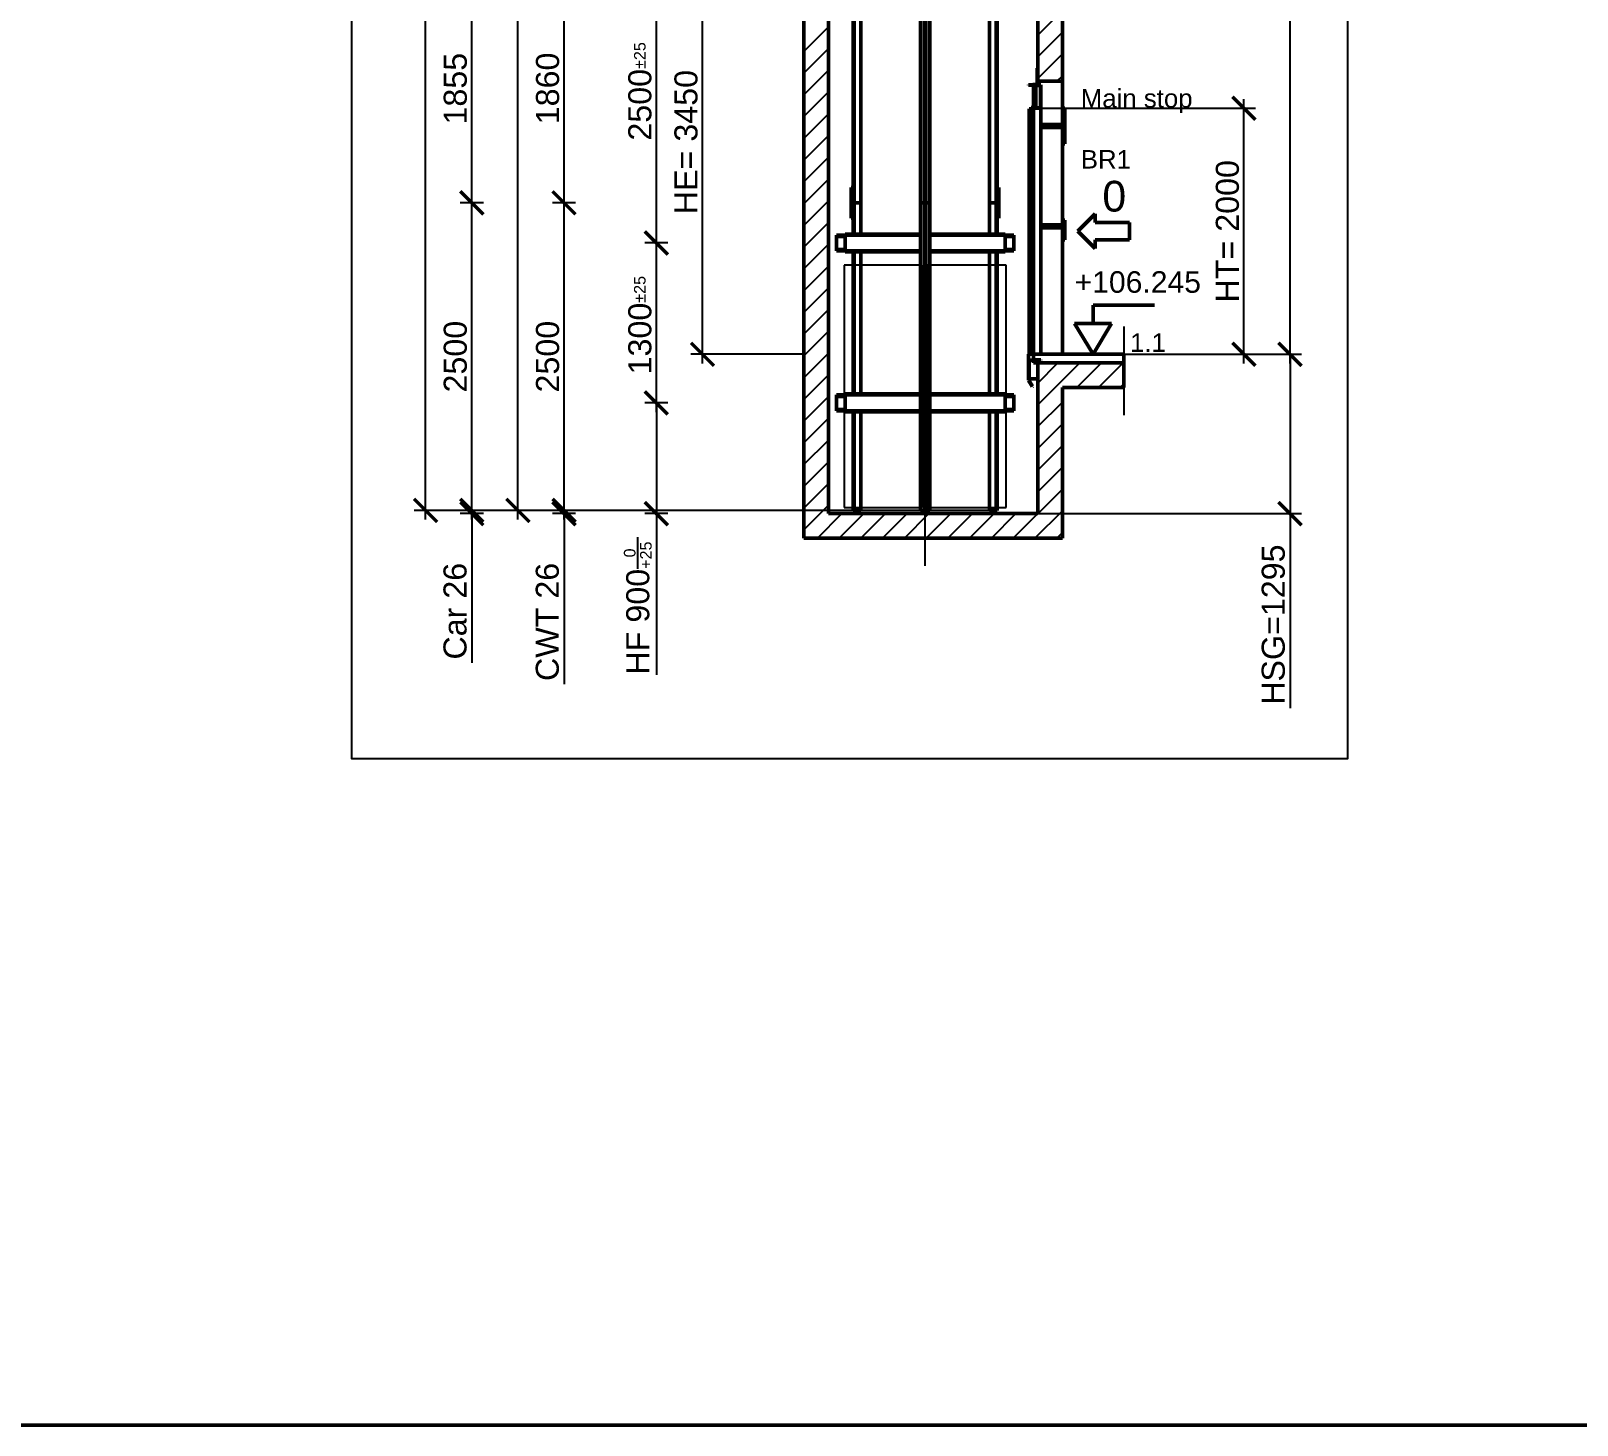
# Model space of a CAD drawing. Header units: millimetres. Extents: x -2854 to 202754, y -48725 to 27067.
# Drawn here: x 75684 to 88250, y -48725 to -37394 of the extents above; entities that cross this region are included whole.
import ezdxf

# ---------------------------------------------------------------- set-up
doc = ezdxf.new("R2010")
doc.units = ezdxf.units.MM
doc.linetypes.add('AM_ISO02W050', pattern=[7.5, 6, -1.5])
doc.linetypes.add('AM_ISO08W050', pattern=[18, 12, -1.5, 3, -1.5])
for name, color, linetype, lineweight in [('AM_0', 7, 'Continuous', 50), ('AM_5', 3, 'Continuous', 25), ('AM_8', 1, 'Continuous', 25), ('LDCar-AM_0', 7, 'Continuous', 50), ('LDCar-AM_3', 6, 'AM_ISO02W050', 25), ('LDCar-AM_4', 3, 'Continuous', 25), ('LDDoorFixingPoints-AM_0', 7, 'Continuous', 50), ('LDGuides-AM_0', 7, 'Continuous', 50), ('LDHallButton-AM_0', 7, 'Continuous', 50), ('LDRailBrackets-AM_0', 7, 'Continuous', 50), ('LDShaft-AM_0', 7, 'Continuous', 50), ('LDShaft-AM_5', 3, 'Continuous', 25), ('LDShaft-AM_7', 4, 'AM_ISO08W050', 25)]:
    doc.layers.add(name, color=color, linetype=linetype, lineweight=lineweight)
doc.layers.add('AM_VIEWS', color=1, linetype='Continuous', lineweight=25, plot=False)
doc.styles.add('LD', font='ARIALUNI.ttf')
doc.dimstyles.new('LIFT', dxfattribs={"dimtxt": 2.5, "dimasz": 2.5, "dimexe": 1.25, "dimexo": 0, "dimgap": 0.5, "dimtad": 1, "dimdec": 0, "dimzin": 1, "dimdsep": 46, "dimtxsty": 'LD', "dimblk": 'ARCHTICK', "dimcen": 0, "dimdle": 1, "dimclrd": 3, "dimclre": 3, "dimclrt": 4, "dimadec": 0, "dimazin": 0, "dimtp": 0.1, "dimtm": 0.1, "dimtfac": 0.71, "dimtdec": 0, "dimtix": 1, "dimtmove": 0, "dimatfit": 3, "dimfxl": 1, "dimtolj": 1, "dimarcsym": 0})

# ---------------------------------------------------------------- blocks, each defined once
blk = doc.blocks.new('LD_20260610085845_0000000C')
at = {"layer": 'LDShaft-AM_0'}
for p, q in [((-1900, 24391), (-1900, 0)), ((-1700, 0), (-1700, 24191)), ((0, 4675), (0, 3515)), ((200, 3515), (200, 4475)), ((0, 3515), (0, 3485)), ((0, 3515), (80, 3515)), ((80, 3515), (200, 3515)), ((200, 3162.5), (200, 3515)), ((25, 3162.5), (80, 3162.5)), ((80, 3162.5), (200, 3162.5)), ((200, 3137.5), (200, 3162.5)), ((80, 3137.5), (25, 3137.5)), ((200, 3137.5), (80, 3137.5)), ((200, 2347.5), (200, 3137.5)), ((25, 2347.5), (80, 2347.5)), ((80, 2322.5), (25, 2322.5)), ((80, 2347.5), (200, 2347.5)), ((200, 2322.5), (80, 2322.5)), ((200, 2322.5), (200, 2347.5)), ((200, 1295), (200, 2322.5)), ((80, 1225), (0, 1225)), ((0, 1225), (0, 0)), ((200, 1225), (80, 1225)), ((700, 1225), (200, 1225)), ((700, 1025), (700, 1225)), ((200, -200), (200, 1025)), ((200, 1025), (700, 1025)), ((-1900, 0), (-1900, -200)), ((0, 0), (-1700, 0)), ((-1900, -200), (0, -200)), ((0, -200), (80, -200)), ((80, -200), (200, -200))]:
    blk.add_line(p, q, dxfattribs=at)
blk = doc.blocks.new('LD_20260610085845_00000010')
at = {"layer": 'LDShaft-AM_0'}
for p, q in [((0, 0), (-35, 0)), ((-35, 0), (-35, -1)), ((0, -1), (0, 0)), ((-71, -1), (-71, -151)), ((-35, -1), (-71, -1)), ((-35, -1), (0, -1)), ((0, -151), (0, -22.5)), ((-71, -151), (0, -151))]:
    blk.add_line(p, q, dxfattribs=at)
blk = doc.blocks.new('LD_20260610085845_00000011')
at = {"layer": 'LDCar-AM_0'}
for p, q in [((-40, 2190), (-100, 2190)), ((-100, 2190), (-100, 2187)), ((-100, 2187), (-43, 2187)), ((-60, 2187), (-60, 2003)), ((-43, 2187), (-43, 2010)), ((-30, 2190), (-40, 2190)), ((-40, 2010), (-40, 2190)), ((-30, 2190), (-30, 2170)), ((0, 2190), (-30, 2190)), ((-30, 2170), (-27, 2170)), ((-27, 2170), (-27, 2187)), ((-27, 2187), (-3, 2187)), ((-3, 2187), (-3, 2003)), ((0, 2000), (0, 2190)), ((-64, 2020), (-66, 2020)), ((-66, 2020), (-66, 2000)), ((-64, 2003), (-64, 2020)), ((-66, 1995), (-95, 1995)), ((-95, 1995), (-95, 5)), ((-66, 2000), (0, 2000)), ((-66, 5), (-66, 1995)), ((-3, 2003), (-64, 2003)), ((-60, 2000), (-60, 0)), ((-43, 2010), (-40, 2010)), ((0, 0), (0, 2000)), ((-60, 0), (-100, 0)), ((-100, 0), (-100, -48)), ((-95, 5), (-66, 5)), ((-60, -44), (-60, 0)), ((-60, 0), (0, 0)), ((-100, -48), (-100, -210)), ((-97, -210), (-97, -48)), ((-97, -48), (-60, -48)), ((0, -44), (-60, -44)), ((-60, -48), (0, -48)), ((0, -48), (0, -44)), ((-97, -210), (-100, -212)), ((-100, -210), (-97, -210)), ((-100, -212), (-70, -261)), ((-67, -259), (-97, -210)), ((-70, -261), (-67, -259))]:
    blk.add_line(p, q, dxfattribs=at)
blk = doc.blocks.new('LD_20260610085845_00000013')
at = {"layer": 'LDDoorFixingPoints-AM_0'}
for p, q in [((-1, 35), (-5, 35)), ((-5, 35), (-5, -96)), ((-1, -100), (-1, 35)), ((-5, -96), (-41, -96)), ((-41, -96), (-41, -100)), ((-41, -100), (-1, -100))]:
    blk.add_line(p, q, dxfattribs=at)
blk = doc.blocks.new('LD_20260610085845_00000014')
at = {"layer": 'LDHallButton-AM_0'}
for p, q in [((5, 155), (0, 155)), ((0, 155), (0, 5)), ((18, 160), (5, 160)), ((5, 160), (5, 0)), ((5, 5), (5, 155)), ((21, 160), (18, 160)), ((21, 105), (21, 160)), ((0, 5), (5, 5)), ((5, 0), (18, 0)), ((18, 0), (20, 0)), ((20, 105), (21, 105)), ((20, 0), (20, 105)), ((21, 89.5), (20, 89.5)), ((20, 89.5), (20, 56.5)), ((20, 56.5), (21, 56.5)), ((21, 56.5), (21, 89.5))]:
    blk.add_line(p, q, dxfattribs=at)
blk = doc.blocks.new('LD_20260610085845_00000015')
at = {"layer": 'LDHallButton-AM_0'}
for p, q in [((5, 285), (0, 285)), ((0, 285), (0, 5)), ((18, 290), (5, 290)), ((5, 290), (5, 0)), ((5, 5), (5, 285)), ((21, 290), (18, 290)), ((21, 0), (21, 290)), ((0, 5), (5, 5)), ((5, 0), (18, 0)), ((18, 0), (21, 0))]:
    blk.add_line(p, q, dxfattribs=at)
blk = doc.blocks.new('LD_20260610085845_00000016')
at = {"layer": 'LDShaft-AM_0'}
for p, q in [((0, 0), (-35, 0)), ((-35, 0), (-35, -70)), ((80, 0), (0, 0)), ((200, 0), (80, 0)), ((700, 0), (200, 0)), ((700, -70), (700, 0)), ((-35, -70), (0, -70)), ((0, -70), (80, -70)), ((80, -70), (200, -70)), ((200, -70), (700, -70))]:
    blk.add_line(p, q, dxfattribs=at)
blk = doc.blocks.new('LD_ENTRY_R')
for p, q in [((0, 0), (141, 141)), ((141, 70), (141, 141)), ((0, 0), (141, -141)), ((141, 70), (422, 70)), ((422, -70), (422, 70)), ((141, -70), (422, -70)), ((141, -70), (141, -141))]:
    blk.add_line(p, q)
blk = doc.blocks.new('LD_20260610085845_00000018')
at = {"layer": 'LDCar-AM_0'}
blk.add_blockref('LD_ENTRY_R', (0, 0), dxfattribs=at)
at = {"layer": 'LDCar-AM_0', "style": 'LD'}
blk.add_text('0', height=250, dxfattribs=at).set_placement((200, 160))
blk = doc.blocks.new('LD_ENTRY_FLOOR_R')
for p, q in [((0, 0), (-150, 250)), ((150, 250), (0, 0))]:
    blk.add_line(p, q)
at = {"layer": 'AM_0'}
for p, q in [((0, 398), (500, 398)), ((0, 250), (0, 398)), ((-150, 250), (150, 250))]:
    blk.add_line(p, q, dxfattribs=at)
blk = doc.blocks.new('LD_20260610085845_00000019')
at = {"layer": 'LDCar-AM_0'}
blk.add_blockref('LD_ENTRY_FLOOR_R', (0, 0), dxfattribs=at)
at = {"layer": 'LDCar-AM_0', "style": 'LD'}
blk.add_text('+106.245', height=175, dxfattribs=at).set_placement((-150, 500))
blk = doc.blocks.new('LD_20260610085845_0000005D')
at = {"layer": 'AM_0'}
for p, q in [((-725, 1), (-743, 1)), ((-743, 1), (-743, 0)), ((-725, 0), (-725, 1)), ((-725, 1), (-725, 0)), ((-707, 1), (-725, 1)), ((-707, 0), (-707, 1)), ((-100, 1), (-118, 1)), ((-118, 1), (-118, 0)), ((-100, 0), (-100, 1)), ((-100, 1), (-100, 0)), ((-82, 1), (-100, 1)), ((-82, 0), (-82, 1))]:
    blk.add_line(p, q, dxfattribs=at)
blk = doc.blocks.new('LD_20260610085845_00000061')
at = {"layer": 'LDShaft-AM_7'}
blk.add_line((0, -20061), (0, 4980), dxfattribs=at)
blk = doc.blocks.new('LD_20260610085845_0000006B')
at = {"layer": 'LDGuides-AM_0'}
for p, q in [((-5, 1250), (-37.5, 1250)), ((-37.5, 1250), (-37.5, -1250)), ((5, 1250), (-5, 1250)), ((-5, 1250), (-5, -1250)), ((-5, -1250), (-5, 1250)), ((5, -1250), (5, 1250)), ((37.5, 1250), (5, 1250)), ((5, 1250), (5, -1250)), ((37.5, -1250), (37.5, 1250)), ((-37.5, -1250), (-5, -1250)), ((-5, -1250), (5, -1250)), ((5, -1250), (37.5, -1250))]:
    blk.add_line(p, q, dxfattribs=at)
blk = doc.blocks.new('LD_20260610085845_00000078')
at = {"layer": 'LDGuides-AM_0'}
for p, q in [((-5, 927.5), (-37.5, 927.5)), ((-37.5, 927.5), (-37.5, -927.5)), ((5, 927.5), (-5, 927.5)), ((-5, 927.5), (-5, -927.5)), ((-5, -927.5), (-5, 927.5)), ((5, -927.5), (5, 927.5)), ((37.5, 927.5), (5, 927.5)), ((5, 927.5), (5, -927.5)), ((37.5, -927.5), (37.5, 927.5)), ((-37.5, -927.5), (-5, -927.5)), ((-5, -927.5), (5, -927.5)), ((5, -927.5), (37.5, -927.5))]:
    blk.add_line(p, q, dxfattribs=at)
blk = doc.blocks.new('LD_20260610085845_0000007E')
at = {"layer": 'LDGuides-AM_0'}
for p, q in [((-24, 1250), (-31, 1250)), ((-31, 1250), (-31, 996.5)), ((31, 1250), (-24, 1250)), ((-24, 1250), (-24, 996.5)), ((-24, 996.5), (-24, 1250)), ((31, 996.5), (31, 1250)), ((-31, 851.5), (-31, -303.5)), ((-24, 851.5), (-24, -303.5)), ((-24, -303.5), (-24, 851.5)), ((31, -303.5), (31, 851.5)), ((-31, -448.5), (-31, -1250)), ((-24, -448.5), (-24, -1250)), ((-24, -1250), (-24, -448.5)), ((31, -1250), (31, -448.5)), ((-31, -1250), (-24, -1250)), ((-24, -1250), (31, -1250))]:
    blk.add_line(p, q, dxfattribs=at)
blk = doc.blocks.new('LD_20260610085845_0000007F')
at = {"layer": 'AM_0'}
for p, q in [((0, 125), (-15, 125)), ((-15, 125), (-15, -125)), ((0, -125), (0, 125)), ((-15, -125), (0, -125))]:
    blk.add_line(p, q, dxfattribs=at)
blk = doc.blocks.new('LD_20260610085845_00000080')
at = {"layer": 'LDGuides-AM_0'}
for p, q in [((-24, 930), (-31, 930)), ((-31, 930), (-31, -930)), ((-24, -930), (-24, 930)), ((31, 930), (-24, 930)), ((-24, 930), (-24, -930)), ((31, -930), (31, 930)), ((-31, -930), (-24, -930)), ((-24, -930), (31, -930))]:
    blk.add_line(p, q, dxfattribs=at)
blk = doc.blocks.new('LD_20260610085845_00000092')
at = {"layer": 'LDGuides-AM_0'}
for p, q in [((24, 1250), (-31, 1250)), ((-31, 1250), (-31, 996.5)), ((24, 996.5), (24, 1250)), ((31, 1250), (24, 1250)), ((24, 1250), (24, 996.5)), ((31, 996.5), (31, 1250)), ((-31, 851.5), (-31, -303.5)), ((24, -303.5), (24, 851.5)), ((24, 851.5), (24, -303.5)), ((31, -303.5), (31, 851.5)), ((-31, -448.5), (-31, -1250)), ((24, -1250), (24, -448.5)), ((24, -448.5), (24, -1250)), ((31, -1250), (31, -448.5)), ((-31, -1250), (24, -1250)), ((24, -1250), (31, -1250))]:
    blk.add_line(p, q, dxfattribs=at)
blk = doc.blocks.new('LD_20260610085845_00000093')
at = {"layer": 'AM_0'}
for p, q in [((15, 125), (0, 125)), ((0, 125), (0, -125)), ((15, -125), (15, 125)), ((0, -125), (15, -125))]:
    blk.add_line(p, q, dxfattribs=at)
blk = doc.blocks.new('LD_20260610085845_0000009F')
at = {"layer": 'LDGuides-AM_0'}
for p, q in [((24, 930), (-31, 930)), ((-31, 930), (-31, -930)), ((31, 930), (24, 930)), ((24, 930), (24, -930)), ((24, -930), (24, 930)), ((31, -930), (31, 930)), ((-31, -930), (24, -930)), ((24, -930), (31, -930))]:
    blk.add_line(p, q, dxfattribs=at)
blk = doc.blocks.new('LD_20260610085845_000000AA')
at = {"layer": 'LDRailBrackets-AM_0'}
for p, q in [((-650, 64.5), (-720, 64.5)), ((-720, 64.5), (-720, 56.5)), ((-709, 56.5), (-720, 56.5)), ((-720, 56.5), (-720, 52.5)), ((-720, 52.5), (-709, 52.5)), ((-720, 52.5), (-720, -52.5)), ((-650, 56.5), (-709, 56.5)), ((-709, 56.5), (-709, 52.5)), ((-709, 52.5), (-709, 56.5)), ((-709, 52.5), (-650, 52.5)), ((-650, 72.5), (-650, 64.5)), ((-37.5, 72.5), (-650, 72.5)), ((-650, 64.5), (-650, -64.5)), ((-37.5, 64.5), (-650, 64.5)), ((650, 72.5), (37.5, 72.5)), ((650, 64.5), (37.5, 64.5)), ((650, 64.5), (650, 72.5)), ((650, -64.5), (650, 64.5)), ((720, 64.5), (650, 64.5)), ((709, 56.5), (650, 56.5)), ((650, 52.5), (709, 52.5)), ((709, 52.5), (709, 56.5)), ((709, 56.5), (709, 52.5)), ((720, 56.5), (709, 56.5)), ((709, 52.5), (720, 52.5)), ((720, 56.5), (720, 64.5)), ((720, 52.5), (720, 56.5)), ((720, -52.5), (720, 52.5)), ((-709, -52.5), (-720, -52.5)), ((-720, -52.5), (-720, -56.5)), ((-720, -56.5), (-720, -64.5)), ((-720, -56.5), (-709, -56.5)), ((-720, -64.5), (-650, -64.5)), ((-650, -52.5), (-709, -52.5)), ((-709, -52.5), (-709, -56.5)), ((-709, -56.5), (-709, -52.5)), ((-709, -56.5), (-650, -56.5)), ((-650, -64.5), (-37.5, -64.5)), ((-650, -64.5), (-650, -72.5)), ((-650, -72.5), (-37.5, -72.5)), ((37.5, -64.5), (650, -64.5)), ((37.5, -72.5), (650, -72.5)), ((709, -52.5), (650, -52.5)), ((650, -56.5), (709, -56.5)), ((650, -64.5), (720, -64.5)), ((650, -72.5), (650, -64.5)), ((709, -56.5), (709, -52.5)), ((709, -52.5), (709, -56.5)), ((720, -52.5), (709, -52.5)), ((709, -56.5), (720, -56.5)), ((720, -56.5), (720, -52.5)), ((720, -64.5), (720, -56.5))]:
    blk.add_line(p, q, dxfattribs=at)
blk = doc.blocks.new('LD_20260610085845_000000B1')
at = {"layer": 'LDRailBrackets-AM_0'}
for p, q in [((-650, 64.5), (-720, 64.5)), ((-720, 64.5), (-720, 56.5)), ((-709, 56.5), (-720, 56.5)), ((-720, 56.5), (-720, 52.5)), ((-720, 52.5), (-720, -52.5)), ((-720, 52.5), (-709, 52.5)), ((-709, 52.5), (-709, 56.5)), ((-650, 56.5), (-709, 56.5)), ((-709, 56.5), (-709, 52.5)), ((-709, 52.5), (-650, 52.5)), ((-650, 72.5), (-650, 64.5)), ((-37.5, 72.5), (-650, 72.5)), ((-650, 64.5), (-650, -64.5)), ((-37.5, 64.5), (-650, 64.5)), ((650, 72.5), (37.5, 72.5)), ((650, 64.5), (37.5, 64.5)), ((650, 64.5), (650, 72.5)), ((650, -64.5), (650, 64.5)), ((720, 64.5), (650, 64.5)), ((709, 56.5), (650, 56.5)), ((650, 52.5), (709, 52.5)), ((709, 52.5), (709, 56.5)), ((709, 56.5), (709, 52.5)), ((720, 56.5), (709, 56.5)), ((709, 52.5), (720, 52.5)), ((720, 56.5), (720, 64.5)), ((720, 52.5), (720, 56.5)), ((720, -52.5), (720, 52.5)), ((-709, -52.5), (-720, -52.5)), ((-720, -52.5), (-720, -56.5)), ((-720, -56.5), (-709, -56.5)), ((-720, -56.5), (-720, -64.5)), ((-720, -64.5), (-650, -64.5)), ((-650, -52.5), (-709, -52.5)), ((-709, -52.5), (-709, -56.5)), ((-709, -56.5), (-709, -52.5)), ((-709, -56.5), (-650, -56.5)), ((-650, -64.5), (-37.5, -64.5)), ((-650, -64.5), (-650, -72.5)), ((-650, -72.5), (-37.5, -72.5)), ((37.5, -64.5), (650, -64.5)), ((37.5, -72.5), (650, -72.5)), ((709, -52.5), (650, -52.5)), ((650, -56.5), (709, -56.5)), ((650, -64.5), (720, -64.5)), ((650, -72.5), (650, -64.5)), ((709, -56.5), (709, -52.5)), ((709, -52.5), (709, -56.5)), ((720, -52.5), (709, -52.5)), ((709, -56.5), (720, -56.5)), ((720, -56.5), (720, -52.5)), ((720, -64.5), (720, -56.5))]:
    blk.add_line(p, q, dxfattribs=at)
blk = doc.blocks.new('LD_20260610085845_000000B2')
at = {"layer": 'LDCar-AM_3'}
for p, q in [((-23, 2020), (-658, 2020)), ((-658, 2020), (-658, 50)), ((-23, 50), (-23, 2020)), ((658, 2020), (23, 2020)), ((23, 2020), (23, 50)), ((658, 50), (658, 2020)), ((-658, 50), (-23, 50)), ((23, 50), (658, 50))]:
    blk.add_line(p, q, dxfattribs=at)
blk = doc.blocks.new('LD_20260610085845_000000B8')
at = {"layer": 'AM_8'}
for p, q in [((0, 3889), (200, 4089)), ((-1900, 3757), (-1700, 3957)), ((0, 3712), (200, 3912)), ((-1900, 3580), (-1700, 3780)), ((0, 3536), (200, 3736)), ((-1900, 3403), (-1700, 3603)), ((156, 3515), (200, 3559)), ((-1900, 3227), (-1700, 3427)), ((-1900, 3050), (-1700, 3250)), ((-1900, 2873), (-1700, 3073)), ((-1900, 2696), (-1700, 2896)), ((-1900, 2519), (-1700, 2719)), ((-1900, 2343), (-1700, 2543)), ((-1900, 2166), (-1700, 2366)), ((-1900, 1989), (-1700, 2189)), ((-1900, 1812), (-1700, 2012)), ((-1900, 1636), (-1700, 1836)), ((-1900, 1459), (-1700, 1659)), ((-1900, 1282), (-1700, 1482)), ((-1900, 1105), (-1700, 1305)), ((0, 884), (341, 1225)), ((0, 1061), (164, 1225)), ((318, 1025), (518, 1225)), ((495, 1025), (695, 1225)), ((-1900, 928), (-1700, 1128)), ((671, 1025), (700, 1054)), ((-1900, 752), (-1700, 952)), ((0, 707), (200, 907)), ((-1900, 575), (-1700, 775)), ((0, 530), (200, 730)), ((-1900, 398), (-1700, 598)), ((0, 354), (200, 554)), ((-1900, 221), (-1700, 421)), ((0, 177), (200, 377)), ((-1900, 45), (-1700, 245)), ((-200, -200), (200, 200)), ((-1900, -132), (-1700, 68)), ((-23, -200), (200, 23)), ((-1791, -200), (-1591, 0)), ((-1614, -200), (-1414, 0)), ((-1437, -200), (-1237, 0)), ((-1261, -200), (-1061, 0)), ((-1084, -200), (-884, 0)), ((-907, -200), (-707, 0)), ((-730, -200), (-530, 0)), ((-554, -200), (-354, 0)), ((-377, -200), (-177, 0)), ((154, -200), (200, -154))]:
    blk.add_line(p, q, dxfattribs=at)
blk = doc.blocks.new('_ArchTick')
at = {"color": 0, "linetype": 'ByBlock', "const_width": 0.15}
blk.add_lwpolyline([(-0.5, -0.5), (0.5, 0.5)], dxfattribs=at)
blk = doc.blocks.new('*D2469')
at = {"layer": 'Defpoints', "color": 0, "transparency": 16777216}
for p in [(81142, -36572), (81967, -36572), (81967, -40022)]:
    blk.add_point(p, dxfattribs=at)
at = {"layer": 'LDShaft-AM_5', "color": 3, "lineweight": -2, "transparency": 16777216}
for p, q in [((81142, -40097), (81142, -36497)), ((81967, -36572), (81048, -36572)), ((81967, -40022), (81048, -40022))]:
    blk.add_line(p, q, dxfattribs=at)
at = {"layer": 'LDShaft-AM_5', "color": 3, "lineweight": -2, "transparency": 16777216, "xscale": 187.5, "yscale": 187.5, "zscale": 187.5}
for p, rotation in [((81142, -36572), 90), ((81142, -40022), 270)]:
    blk.add_blockref('_ArchTick', p, dxfattribs=dict(at, rotation=rotation))
at = {"layer": 'LDShaft-AM_5', "color": 4, "transparency": 16777216, "insert": (81009, -38297), "char_height": 187.5, "attachment_point": 5, "rotation": 90, "style": 'LD'}
blk.add_mtext('\\A1;HE= 3450', dxfattribs=at)
blk = doc.blocks.new('*D2384')
at = {"layer": 'Defpoints', "color": 0, "transparency": 16777216}
for p in [(80767, -36617), (80861, -36617), (80861, -39117)]:
    blk.add_point(p, dxfattribs=at)
at = {"layer": 'LDShaft-AM_5', "color": 3, "lineweight": -2, "transparency": 16777216}
for p, q in [((80767, -39192), (80767, -36542)), ((80861, -36617), (80673, -36617)), ((80861, -39117), (80673, -39117))]:
    blk.add_line(p, q, dxfattribs=at)
at = {"layer": 'LDShaft-AM_5', "color": 3, "lineweight": -2, "transparency": 16777216, "xscale": 187.5, "yscale": 187.5, "zscale": 187.5}
for p, rotation in [((80767, -36617), 90), ((80767, -39117), 270)]:
    blk.add_blockref('_ArchTick', p, dxfattribs=dict(at, rotation=rotation))
at = {"layer": 'LDShaft-AM_5', "color": 4, "transparency": 16777216, "insert": (80634, -37867), "char_height": 187.5, "attachment_point": 5, "rotation": 90, "style": 'LD'}
blk.add_mtext('\\A1;2500\\H0.5x;\\S±25 ', dxfattribs=at)
blk = doc.blocks.new('*D2385')
at = {"layer": 'Defpoints', "color": 0, "transparency": 16777216}
for p in [(80767, -40417), (80861, -40417), (80861, -41317)]:
    blk.add_point(p, dxfattribs=at)
at = {"layer": 'LDShaft-AM_5', "color": 3, "lineweight": -2, "transparency": 16777216}
for p, q in [((80861, -40417), (80673, -40417)), ((80767, -40417), (80767, -41392)), ((80861, -41317), (80673, -41317)), ((80767, -41317), (80767, -42627))]:
    blk.add_line(p, q, dxfattribs=at)
at = {"layer": 'LDShaft-AM_5', "color": 3, "lineweight": -2, "transparency": 16777216, "xscale": 187.5, "yscale": 187.5, "zscale": 187.5}
for p, rotation in [((80767, -40417), 90), ((80767, -41317), 270)]:
    blk.add_blockref('_ArchTick', p, dxfattribs=dict(at, rotation=rotation))
at = {"layer": 'LDShaft-AM_5', "color": 4, "transparency": 16777216, "insert": (80616, -42066), "char_height": 187.5, "attachment_point": 5, "rotation": 90, "style": 'LD'}
blk.add_mtext('\\A1;HF 900\\H0.5x;\\S0/+25 ', dxfattribs=at)
blk = doc.blocks.new('*D2388')
at = {"layer": 'Defpoints', "color": 0, "transparency": 16777216}
for p in [(80767, -39117), (80861, -39117), (80861, -40417)]:
    blk.add_point(p, dxfattribs=at)
at = {"layer": 'LDShaft-AM_5', "color": 3, "lineweight": -2, "transparency": 16777216}
for p, q in [((80767, -40492), (80767, -39042)), ((80861, -39117), (80673, -39117)), ((80861, -40417), (80673, -40417))]:
    blk.add_line(p, q, dxfattribs=at)
at = {"layer": 'LDShaft-AM_5', "color": 3, "lineweight": -2, "transparency": 16777216, "xscale": 187.5, "yscale": 187.5, "zscale": 187.5}
for p, rotation in [((80767, -39117), 90), ((80767, -40417), 270)]:
    blk.add_blockref('_ArchTick', p, dxfattribs=dict(at, rotation=rotation))
at = {"layer": 'LDShaft-AM_5', "color": 4, "transparency": 16777216, "insert": (80634, -39767), "char_height": 187.5, "attachment_point": 5, "rotation": 90, "style": 'LD'}
blk.add_mtext('\\A1;1300\\H0.5x;\\S±25 ', dxfattribs=at)
blk = doc.blocks.new('*D2390')
at = {"layer": 'Defpoints', "color": 0, "transparency": 16777216}
for p in [(79267, -36936), (79361, -36936), (79361, -38791)]:
    blk.add_point(p, dxfattribs=at)
at = {"layer": 'LDShaft-AM_5', "color": 3, "lineweight": -2, "transparency": 16777216}
for p, q in [((79361, -36936), (79173, -36936)), ((79267, -38866), (79267, -36861)), ((79361, -38791), (79173, -38791))]:
    blk.add_line(p, q, dxfattribs=at)
at = {"layer": 'LDShaft-AM_5', "color": 3, "lineweight": -2, "transparency": 16777216, "xscale": 187.5, "yscale": 187.5, "zscale": 187.5}
for p, rotation in [((79267, -36936), 90), ((79267, -38791), 270)]:
    blk.add_blockref('_ArchTick', p, dxfattribs=dict(at, rotation=rotation))
at = {"layer": 'LDShaft-AM_5', "color": 4, "transparency": 16777216, "insert": (79134, -37863), "char_height": 187.5, "attachment_point": 5, "rotation": 90, "style": 'LD'}
blk.add_mtext('\\A1;1855', dxfattribs=at)
blk = doc.blocks.new('*D2391')
at = {"layer": 'Defpoints', "color": 0, "transparency": 16777216}
for p in [(79267, -38791), (79361, -38791), (79361, -41291)]:
    blk.add_point(p, dxfattribs=at)
at = {"layer": 'LDShaft-AM_5', "color": 3, "lineweight": -2, "transparency": 16777216}
for p, q in [((79361, -38791), (79173, -38791)), ((79267, -41366), (79267, -38716)), ((79361, -41291), (79173, -41291))]:
    blk.add_line(p, q, dxfattribs=at)
at = {"layer": 'LDShaft-AM_5', "color": 3, "lineweight": -2, "transparency": 16777216, "xscale": 187.5, "yscale": 187.5, "zscale": 187.5}
for p, rotation in [((79267, -38791), 90), ((79267, -41291), 270)]:
    blk.add_blockref('_ArchTick', p, dxfattribs=dict(at, rotation=rotation))
at = {"layer": 'LDShaft-AM_5', "color": 4, "transparency": 16777216, "insert": (79134, -40041), "char_height": 187.5, "attachment_point": 5, "rotation": 90, "style": 'LD'}
blk.add_mtext('\\A1;2500', dxfattribs=at)
blk = doc.blocks.new('*D2393')
at = {"layer": 'AM_5', "color": 3, "lineweight": -2, "transparency": 16777216}
for p, q in [((78892, -41366), (78892, -18295)), ((82952, -18370), (78798, -18370)), ((82952, -41291), (78798, -41291))]:
    blk.add_line(p, q, dxfattribs=at)
at = {"layer": 'Defpoints', "color": 0, "transparency": 16777216}
for p in [(78892, -18370), (82952, -18370), (82952, -41291)]:
    blk.add_point(p, dxfattribs=at)
at = {"layer": 'AM_5', "color": 3, "lineweight": -2, "transparency": 16777216, "xscale": 187.5, "yscale": 187.5, "zscale": 187.5}
for p, rotation in [((78892, -18370), 90), ((78892, -41291), 270)]:
    blk.add_blockref('_ArchTick', p, dxfattribs=dict(at, rotation=rotation))
at = {"layer": 'AM_5', "color": 4, "transparency": 16777216, "insert": (78731, -29830), "char_height": 187.5, "attachment_point": 5, "rotation": 90, "style": 'LD'}
blk.add_mtext('\\A1;Car Guide rail track length (T75-3/B 75/62/10) = 22921', dxfattribs=at)
blk = doc.blocks.new('*D2397')
at = {"layer": 'Defpoints', "color": 0, "transparency": 16777216}
for p in [(79267, -41291), (79361, -41291), (79361, -41317)]:
    blk.add_point(p, dxfattribs=at)
at = {"layer": 'LDShaft-AM_5', "color": 3, "lineweight": -2, "transparency": 16777216}
for p, q in [((79267, -41291), (79267, -41103)), ((79361, -41291), (79173, -41291)), ((79361, -41317), (79173, -41317)), ((79267, -41291), (79267, -41317)), ((79267, -41317), (79267, -42529))]:
    blk.add_line(p, q, dxfattribs=at)
at = {"layer": 'LDShaft-AM_5', "color": 3, "lineweight": -2, "transparency": 16777216, "xscale": 187.5, "yscale": 187.5, "zscale": 187.5}
for p, rotation in [((79267, -41291), 270), ((79267, -41317), 90)]:
    blk.add_blockref('_ArchTick', p, dxfattribs=dict(at, rotation=rotation))
at = {"layer": 'LDShaft-AM_5', "color": 4, "transparency": 16777216, "insert": (79132, -42110), "char_height": 187.5, "attachment_point": 5, "rotation": 90, "style": 'LD'}
blk.add_mtext('\\A1;Car 26', dxfattribs=at)
blk = doc.blocks.new('_NONE')
blk = doc.blocks.new('*D2398')
at = {"layer": 'Defpoints', "color": 0, "transparency": 16777216}
for p in [(83892, -38022), (85542, -38022), (83892, -40022)]:
    blk.add_point(p, dxfattribs=at)
at = {"layer": 'LDShaft-AM_5', "color": 3, "lineweight": -2, "transparency": 16777216}
for p, q in [((85542, -40097), (85542, -37947)), ((83892, -38022), (85636, -38022)), ((83892, -40022), (85636, -40022))]:
    blk.add_line(p, q, dxfattribs=at)
at = {"layer": 'LDShaft-AM_5', "color": 3, "lineweight": -2, "transparency": 16777216, "xscale": 187.5, "yscale": 187.5, "zscale": 187.5}
for p, rotation in [((85542, -38022), 90), ((85542, -40022), 270)]:
    blk.add_blockref('_ArchTick', p, dxfattribs=dict(at, rotation=rotation))
at = {"layer": 'LDShaft-AM_5', "color": 4, "transparency": 16777216, "insert": (85409, -39022), "char_height": 187.5, "attachment_point": 5, "rotation": 90, "style": 'LD'}
blk.add_mtext('\\A1;HT= 2000', dxfattribs=at)
blk = doc.blocks.new('*D2408')
at = {"layer": 'Defpoints', "color": 0, "transparency": 16777216}
for p in [(80017, -38791), (80111, -38791), (80111, -41291)]:
    blk.add_point(p, dxfattribs=at)
at = {"layer": 'LDShaft-AM_5', "color": 3, "lineweight": -2, "transparency": 16777216}
for p, q in [((80111, -38791), (79923, -38791)), ((80017, -41366), (80017, -38716)), ((80111, -41291), (79923, -41291))]:
    blk.add_line(p, q, dxfattribs=at)
at = {"layer": 'LDShaft-AM_5', "color": 3, "lineweight": -2, "transparency": 16777216, "xscale": 187.5, "yscale": 187.5, "zscale": 187.5}
for p, rotation in [((80017, -38791), 90), ((80017, -41291), 270)]:
    blk.add_blockref('_ArchTick', p, dxfattribs=dict(at, rotation=rotation))
at = {"layer": 'LDShaft-AM_5', "color": 4, "transparency": 16777216, "insert": (79884, -40041), "char_height": 187.5, "attachment_point": 5, "rotation": 90, "style": 'LD'}
blk.add_mtext('\\A1;2500', dxfattribs=at)
blk = doc.blocks.new('*D2411')
at = {"layer": 'AM_5', "color": 3, "lineweight": -2, "transparency": 16777216}
for p, q in [((83506, -18561), (79548, -18561)), ((79642, -41366), (79642, -18486)), ((83506, -41291), (79548, -41291))]:
    blk.add_line(p, q, dxfattribs=at)
at = {"layer": 'Defpoints', "color": 0, "transparency": 16777216}
for p in [(79642, -18561), (83506, -18561), (83506, -41291)]:
    blk.add_point(p, dxfattribs=at)
at = {"layer": 'AM_5', "color": 3, "lineweight": -2, "transparency": 16777216, "xscale": 187.5, "yscale": 187.5, "zscale": 187.5}
for p, rotation in [((79642, -18561), 90), ((79642, -41291), 270)]:
    blk.add_blockref('_ArchTick', p, dxfattribs=dict(at, rotation=rotation))
at = {"layer": 'AM_5', "color": 4, "transparency": 16777216, "insert": (79481, -29926), "char_height": 187.5, "attachment_point": 5, "rotation": 90, "style": 'LD'}
blk.add_mtext('\\A1;Counterweight Guide rail track length (T75-3/B 75/62/10) = 22730', dxfattribs=at)
blk = doc.blocks.new('*D2416')
at = {"layer": 'Defpoints', "color": 0, "transparency": 16777216}
for p in [(80017, -36931), (80111, -36931), (80111, -38791)]:
    blk.add_point(p, dxfattribs=at)
at = {"layer": 'LDShaft-AM_5', "color": 3, "lineweight": -2, "transparency": 16777216}
for p, q in [((80111, -36931), (79923, -36931)), ((80017, -38866), (80017, -36856)), ((80111, -38791), (79923, -38791))]:
    blk.add_line(p, q, dxfattribs=at)
at = {"layer": 'LDShaft-AM_5', "color": 3, "lineweight": -2, "transparency": 16777216, "xscale": 187.5, "yscale": 187.5, "zscale": 187.5}
for p, rotation in [((80017, -36931), 90), ((80017, -38791), 270)]:
    blk.add_blockref('_ArchTick', p, dxfattribs=dict(at, rotation=rotation))
at = {"layer": 'LDShaft-AM_5', "color": 4, "transparency": 16777216, "insert": (79884, -37861), "char_height": 187.5, "attachment_point": 5, "rotation": 90, "style": 'LD'}
blk.add_mtext('\\A1;1860', dxfattribs=at)
blk = doc.blocks.new('*D2419')
at = {"layer": 'AM_5', "color": 3, "lineweight": -2, "transparency": 16777216}
for p, q in [((83867, -21947), (86011, -21947)), ((85917, -40097), (85917, -21872)), ((83867, -40022), (86011, -40022))]:
    blk.add_line(p, q, dxfattribs=at)
at = {"layer": 'Defpoints', "color": 0, "transparency": 16777216}
for p in [(83867, -21947), (85917, -21947), (83867, -40022)]:
    blk.add_point(p, dxfattribs=at)
at = {"layer": 'AM_5', "color": 3, "lineweight": -2, "transparency": 16777216, "xscale": 187.5, "yscale": 187.5, "zscale": 187.5}
for p, rotation in [((85917, -21947), 90), ((85917, -40022), 270)]:
    blk.add_blockref('_ArchTick', p, dxfattribs=dict(at, rotation=rotation))
at = {"layer": 'AM_5', "color": 4, "transparency": 16777216, "insert": (85777, -30984), "char_height": 187.5, "attachment_point": 5, "rotation": 90, "style": 'LD'}
blk.add_mtext('\\A1;HQ= 18075', dxfattribs=at)
blk = doc.blocks.new('*D2420')
at = {"layer": 'AM_5', "color": 3, "lineweight": -2, "transparency": 16777216}
for p, q in [((83867, -40022), (86011, -40022)), ((85917, -40022), (85917, -41392)), ((83867, -41317), (86011, -41317)), ((85917, -41317), (85917, -42898))]:
    blk.add_line(p, q, dxfattribs=at)
at = {"layer": 'Defpoints', "color": 0, "transparency": 16777216}
for p in [(83867, -40022), (85917, -40022), (83867, -41317)]:
    blk.add_point(p, dxfattribs=at)
at = {"layer": 'AM_5', "color": 3, "lineweight": -2, "transparency": 16777216, "xscale": 187.5, "yscale": 187.5, "zscale": 187.5}
for p, rotation in [((85917, -40022), 90), ((85917, -41317), 270)]:
    blk.add_blockref('_ArchTick', p, dxfattribs=dict(at, rotation=rotation))
at = {"layer": 'AM_5', "color": 4, "transparency": 16777216, "insert": (85782, -42201), "char_height": 187.5, "attachment_point": 5, "rotation": 90, "style": 'LD'}
blk.add_mtext('\\A1;HSG=1295{\\H0.5x; \\S^ ;} ', dxfattribs=at)
blk = doc.blocks.new('*D2421')
at = {"layer": 'Defpoints', "color": 0, "transparency": 16777216}
for p in [(80017, -41291), (80111, -41291), (80111, -41317)]:
    blk.add_point(p, dxfattribs=at)
at = {"layer": 'LDShaft-AM_5', "color": 3, "lineweight": -2, "transparency": 16777216}
for p, q in [((80017, -41291), (80017, -41103)), ((80111, -41291), (79923, -41291)), ((80111, -41317), (79923, -41317)), ((80017, -41291), (80017, -41317)), ((80017, -41317), (80017, -42703))]:
    blk.add_line(p, q, dxfattribs=at)
at = {"layer": 'LDShaft-AM_5', "color": 3, "lineweight": -2, "transparency": 16777216, "xscale": 187.5, "yscale": 187.5, "zscale": 187.5}
for p, rotation in [((80017, -41291), 270), ((80017, -41317), 90)]:
    blk.add_blockref('_ArchTick', p, dxfattribs=dict(at, rotation=rotation))
at = {"layer": 'LDShaft-AM_5', "color": 4, "transparency": 16777216, "insert": (79882, -42197), "char_height": 187.5, "attachment_point": 5, "rotation": 90, "style": 'LD'}
blk.add_mtext('\\A1;CWT 26', dxfattribs=at)
blk = doc.blocks.new('LD_20260610085845_000000BB')
at = {"layer": 'LDCar-AM_4'}
blk.add_line((700, 1520), (700, 800), dxfattribs=at)

msp = doc.modelspace()

# ---------------------------------------------------------------- linework, layer by layer
at = {"layer": 'AM_0'}
msp.add_lwpolyline([(-2854.2, -11515), (202753.5, -11515), (202753.5, -48725.1), (-2854.2, -48725.1)], close=True, dxfattribs=at)
at = {"layer": 'AM_VIEWS'}
msp.add_lwpolyline([(78291.8, -15800.9), (86385.6, -15800.9), (86385.6, -43308.8), (78291.8, -43308.8)], close=True, dxfattribs=at)

# ---------------------------------------------------------------- block references
for name, p in [('LD_20260610085845_00000061', (82951.8, -21680.9)), ('LD_20260610085845_0000000C', (83866.8, -41316.9)), ('LD_20260610085845_000000B8', (83866.8, -41316.9)), ('LD_20260610085845_000000BB', (83866.8, -41316.9)), ('LD_20260610085845_00000080', (82397.8, -37860.9)), ('LD_20260610085845_00000078', (82951.8, -37863.4)), ('LD_20260610085845_0000009F', (83505.8, -37860.9)), ('LD_20260610085845_00000013', (83866.8, -37731.9)), ('LD_20260610085845_00000011', (83891.8, -40021.9)), ('LD_20260610085845_00000015', (84066.8, -38311.9)), ('LD_20260610085845_0000007F', (82366.8, -38790.9)), ('LD_20260610085845_00000093', (83536.8, -38790.9)), ('LD_20260610085845_00000018', (84191.8, -39021.9)), ('LD_20260610085845_0000007E', (82397.8, -40040.9)), ('LD_20260610085845_0000006B', (82951.8, -40040.9)), ('LD_20260610085845_00000092', (83505.8, -40040.9)), ('LD_20260610085845_00000014', (84066.8, -39091.9)), ('LD_20260610085845_000000AA', (82951.8, -39116.9)), ('LD_20260610085845_000000B2', (82951.8, -41316.9)), ('LD_20260610085845_00000019', (84316.8, -40021.9)), ('LD_20260610085845_00000010', (83866.8, -40069.4)), ('LD_20260610085845_00000016', (83866.8, -40021.9)), ('LD_20260610085845_000000B1', (82951.8, -40416.9)), ('LD_20260610085845_0000005D', (83866.8, -41316.9))]:
    msp.add_blockref(name, p)

# ---------------------------------------------------------------- texts
at = {"layer": 'LDShaft-AM_0', "char_height": 150, "attachment_point": 7, "style": 'LD'}
for s, insert in [('\\fArial Unicode MS|b0|i0;\\l\\C256;Main stop', (84216.8, -38061.9)), ('\\fArial Unicode MS|b0|i0;\\l\\C256;BR1', (84216.8, -38511.9)), ('\\fArial Unicode MS|b0|i0;\\l\\C256;1.1', (84616.8, -40001.9))]:
    msp.add_mtext(s, dxfattribs=dict(at, insert=insert))

# ---------------------------------------------------------------- dimensions: what is measured, and where the dimension line sits
at = {"layer": 'AM_5'}
for base, p1, p2, text, override, picture, middle in [((78891.8, -18369.9), (82951.8, -41290.9), (82951.8, -18369.9), 'Car Guide rail track length (T75-3/B 75/62/10) = <>', {"dimscale": 75, "dimtxt": 2.5, "dimtix": 1}, '*D2393', (78731.5, -29830.4)), ((79641.8, -18560.9), (83505.8, -41290.9), (83505.8, -18560.9), 'Counterweight Guide rail track length (T75-3/B 75/62/10) = <>', {"dimscale": 75, "dimtxt": 2.5, "dimtix": 1}, '*D2411', (79481.5, -29925.9)), ((85916.8, -21946.9), (83866.8, -40021.9), (83866.8, -21946.9), 'HQ= <>', {"dimscale": 75, "dimtxt": 2.5, "dimtix": 1}, '*D2419', (85776.6, -30984.4)), ((85916.8, -40021.9), (83866.8, -41316.9), (83866.8, -40021.9), 'HSG=<>{\\H0.5x; \\S^ ;} ', {"dimscale": 75, "dimtxt": 2.5, "dimjust": 1, "dimtix": 0}, '*D2420', (85782.4, -42201.2))]:
    dim = msp.add_linear_dim(base=base, p1=p1, p2=p2, angle=90, text=text, dimstyle='LIFT', override=override, dxfattribs=at)
    dim.commit()
    dim.dimension.update_dxf_attribs({"geometry": picture, "text_midpoint": middle})
at = {"layer": 'LDShaft-AM_5'}
for base, p1, p2, text, override, picture, middle in [((80766.8, -36616.9), (80860.6, -39116.9), (80860.6, -36616.9), '<>\\H0.5x;\\S±25 ', {"dimscale": 75, "dimtxt": 2.5, "dimtix": 1}, '*D2384', (80633.5, -37866.9)), ((81141.8, -36571.9), (81966.8, -40021.9), (81966.8, -36571.9), 'HE= <>', {"dimscale": 75, "dimtxt": 2.5, "dimtix": 1}, '*D2469', (81008.5, -38296.9)), ((85541.8, -38021.9), (83891.8, -40021.9), (83891.8, -38021.9), 'HT= <>', {"dimscale": 75, "dimtxt": 2.5, "dimtix": 1}, '*D2398', (85408.5, -39021.9)), ((80766.8, -39116.9), (80860.6, -40416.9), (80860.6, -39116.9), '<>\\H0.5x;\\S±25 ', {"dimscale": 75, "dimtxt": 2.5, "dimtix": 1}, '*D2388', (80633.5, -39766.9)), ((80766.8, -40416.9), (80860.6, -41316.9), (80860.6, -40416.9), 'HF <>\\H0.5x;\\S0/+25 ', {"dimscale": 75, "dimtxt": 2.5, "dimjust": 1, "dimtix": 0}, '*D2385', (80616.3, -42065.7)), ((79266.8, -41290.9), (79360.6, -41316.9), (79360.6, -41290.9), 'Car <>', {"dimscale": 75, "dimtxt": 2.5, "dimjust": 1, "dimblk2": 'NONE', "dimtix": 0}, '*D2397', (79132.4, -42110.3)), ((80016.8, -41290.9), (80110.6, -41316.9), (80110.6, -41290.9), 'CWT <>', {"dimscale": 75, "dimtxt": 2.5, "dimjust": 1, "dimblk2": 'NONE', "dimtix": 0}, '*D2421', (79882.4, -42197.5))]:
    dim = msp.add_linear_dim(base=base, p1=p1, p2=p2, angle=90, text=text, dimstyle='LIFT', override=override, dxfattribs=at)
    dim.commit()
    dim.dimension.update_dxf_attribs({"geometry": picture, "text_midpoint": middle})
for base, p1, p2, picture, middle in [((79266.8, -36935.9), (79360.6, -38790.9), (79360.6, -36935.9), '*D2390', (79133.5, -37863.4)), ((80016.8, -36930.9), (80110.6, -38790.9), (80110.6, -36930.9), '*D2416', (79883.5, -37860.9)), ((79266.8, -38790.9), (79360.6, -41290.9), (79360.6, -38790.9), '*D2391', (79133.5, -40040.9)), ((80016.8, -38790.9), (80110.6, -41290.9), (80110.6, -38790.9), '*D2408', (79883.5, -40040.9))]:
    dim = msp.add_linear_dim(base=base, p1=p1, p2=p2, angle=90, dimstyle='LIFT', override={"dimscale": 75, "dimtxt": 2.5, "dimtix": 1}, dxfattribs=at)
    dim.commit()
    dim.dimension.update_dxf_attribs({"geometry": picture, "text_midpoint": middle})

doc.saveas('drawing.dxf')
